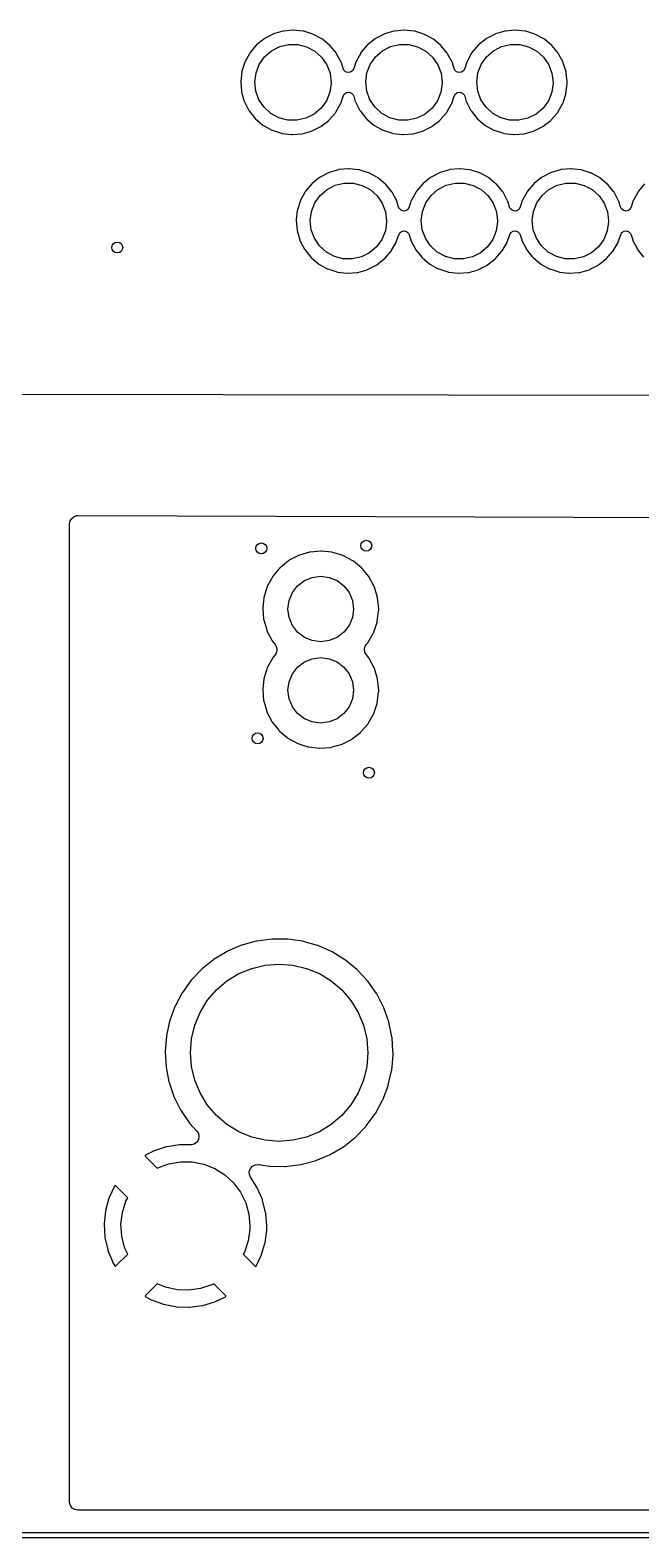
# Model space of a CAD drawing. Extents: x 0 to 4.25, y -4.33 to 0.
# Drawn here: x 1.811 to 2.252, y -4.333 to -3.245 of the extents above; entities that cross this region are included whole.
import ezdxf

# ---------------------------------------------------------------- set-up
doc = ezdxf.new("R2010")
doc.units = 0
doc.header["$MEASUREMENT"] = 0
doc.layers.add('BLACK', color=7, linetype='CONTINUOUS')

msp = doc.modelspace()

# ---------------------------------------------------------------- linework, layer by layer
at = {"layer": 'BLACK', "linetype": 'CONTINUOUS'}
for p, q in [((1.97997, -3.25127), (1.97453, -3.25563)), ((1.98029, -3.25106), (1.97997, -3.25127)), ((1.98646, -3.24783), (1.98029, -3.25106)), ((1.98682, -3.24769), (1.98646, -3.24783)), ((1.9935, -3.24572), (1.98682, -3.24769)), ((1.99388, -3.24565), (1.9935, -3.24572)), ((2.00082, -3.24501), (1.99388, -3.24565)), ((2.0012, -3.24502), (2.00082, -3.24501)), ((2.00813, -3.24575), (2.0012, -3.24502)), ((2.00851, -3.24582), (2.00813, -3.24575)), ((2.01517, -3.24788), (2.00851, -3.24582)), ((2.01552, -3.24803), (2.01517, -3.24788)), ((2.02165, -3.25135), (2.01552, -3.24803)), ((2.02197, -3.25156), (2.02165, -3.25135)), ((2.02734, -3.256), (2.02197, -3.25156)), ((2.05997, -3.25127), (2.05453, -3.25563)), ((2.06029, -3.25106), (2.05997, -3.25127)), ((2.06646, -3.24783), (2.06029, -3.25106)), ((2.06682, -3.24769), (2.06646, -3.24783)), ((2.0735, -3.24572), (2.06682, -3.24769)), ((2.07388, -3.24565), (2.0735, -3.24572)), ((2.08082, -3.24501), (2.07388, -3.24565)), ((2.0812, -3.24502), (2.08082, -3.24501)), ((2.08813, -3.24575), (2.0812, -3.24502)), ((2.08851, -3.24582), (2.08813, -3.24575)), ((2.09517, -3.24788), (2.08851, -3.24582)), ((2.09552, -3.24803), (2.09517, -3.24788)), ((2.10165, -3.25135), (2.09552, -3.24803)), ((2.10197, -3.25156), (2.10165, -3.25135)), ((2.10734, -3.256), (2.10197, -3.25156)), ((2.13997, -3.25127), (2.13453, -3.25563)), ((2.14029, -3.25106), (2.13997, -3.25127)), ((2.14646, -3.24783), (2.14029, -3.25106)), ((2.14682, -3.24769), (2.14646, -3.24783)), ((2.1535, -3.24572), (2.14682, -3.24769)), ((2.15388, -3.24565), (2.1535, -3.24572)), ((2.16082, -3.24501), (2.15388, -3.24565)), ((2.1612, -3.24502), (2.16082, -3.24501)), ((2.16813, -3.24575), (2.1612, -3.24502)), ((2.16851, -3.24582), (2.16813, -3.24575)), ((2.17517, -3.24788), (2.16851, -3.24582)), ((2.17552, -3.24803), (2.17517, -3.24788)), ((2.18165, -3.25135), (2.17552, -3.24803)), ((2.18197, -3.25156), (2.18165, -3.25135)), ((2.18734, -3.256), (2.18197, -3.25156)), ((1.96956, -3.26156), (1.96621, -3.26767)), ((1.96978, -3.26124), (1.96956, -3.26156)), ((1.97426, -3.2559), (1.96978, -3.26124)), ((1.97453, -3.25563), (1.97426, -3.2559)), ((1.9803, -3.26426), (1.98528, -3.25992)), ((1.98528, -3.25992), (1.99116, -3.25688)), ((1.99116, -3.25688), (1.99758, -3.25534)), ((1.99758, -3.25534), (2.0042, -3.25537)), ((2.0042, -3.25537), (2.01061, -3.25699)), ((2.01061, -3.25699), (2.01645, -3.26008)), ((2.01645, -3.26008), (2.02139, -3.26448)), ((2.02761, -3.25627), (2.02734, -3.256)), ((2.03201, -3.26168), (2.02761, -3.25627)), ((2.03222, -3.26199), (2.03201, -3.26168)), ((2.0355, -3.26815), (2.03222, -3.26199)), ((2.04956, -3.26156), (2.04621, -3.26767)), ((2.04978, -3.26124), (2.04956, -3.26156)), ((2.05426, -3.2559), (2.04978, -3.26124)), ((2.05453, -3.25563), (2.05426, -3.2559)), ((2.0603, -3.26426), (2.06528, -3.25992)), ((2.06528, -3.25992), (2.07116, -3.25688)), ((2.07116, -3.25688), (2.07759, -3.25534)), ((2.07759, -3.25534), (2.0842, -3.25537)), ((2.0842, -3.25537), (2.09061, -3.25699)), ((2.09061, -3.25699), (2.09645, -3.26008)), ((2.09645, -3.26008), (2.10139, -3.26448)), ((2.10761, -3.25627), (2.10734, -3.256)), ((2.11201, -3.26168), (2.10761, -3.25627)), ((2.11222, -3.26199), (2.11201, -3.26168)), ((2.1155, -3.26815), (2.11222, -3.26199)), ((2.12956, -3.26156), (2.12621, -3.26767)), ((2.12978, -3.26124), (2.12956, -3.26156)), ((2.13426, -3.2559), (2.12978, -3.26124)), ((2.13453, -3.25563), (2.13426, -3.2559)), ((2.1403, -3.26426), (2.14528, -3.25992)), ((2.14528, -3.25992), (2.15116, -3.25688)), ((2.15116, -3.25688), (2.15759, -3.25534)), ((2.15759, -3.25534), (2.1642, -3.25537)), ((2.1642, -3.25537), (2.17061, -3.25699)), ((2.17061, -3.25699), (2.17645, -3.26008)), ((2.17645, -3.26008), (2.18139, -3.26448)), ((2.18761, -3.25627), (2.18734, -3.256)), ((2.19201, -3.26168), (2.18761, -3.25627)), ((2.19222, -3.26199), (2.19201, -3.26168)), ((2.1955, -3.26815), (2.19222, -3.26199)), ((1.96606, -3.26802), (1.96395, -3.27466)), ((1.96621, -3.26767), (1.96606, -3.26802)), ((1.97409, -3.27583), (1.97649, -3.26967)), ((1.97649, -3.26967), (1.9803, -3.26426)), ((2.02139, -3.26448), (2.02514, -3.26993)), ((2.02514, -3.26993), (2.02747, -3.27611)), ((2.03564, -3.2685), (2.0355, -3.26815)), ((2.03691, -3.2727), (2.03564, -3.2685)), ((2.03742, -3.27377), (2.03691, -3.2727)), ((2.03871, -3.27499), (2.03742, -3.27377)), ((2.04455, -3.27276), (2.04365, -3.27429)), ((2.04606, -3.26802), (2.04455, -3.27276)), ((2.04621, -3.26767), (2.04606, -3.26802)), ((2.05409, -3.27583), (2.05649, -3.26967)), ((2.05649, -3.26967), (2.0603, -3.26426)), ((2.10139, -3.26448), (2.10514, -3.26993)), ((2.10514, -3.26993), (2.10747, -3.27611)), ((2.11564, -3.2685), (2.1155, -3.26815)), ((2.11691, -3.2727), (2.11564, -3.2685)), ((2.11742, -3.27377), (2.11691, -3.2727)), ((2.11871, -3.27499), (2.11742, -3.27377)), ((2.12455, -3.27276), (2.12365, -3.27429)), ((2.12606, -3.26802), (2.12455, -3.27276)), ((2.12621, -3.26767), (2.12606, -3.26802)), ((2.13409, -3.27583), (2.13649, -3.26967)), ((2.13649, -3.26967), (2.1403, -3.26426)), ((2.18139, -3.26448), (2.18514, -3.26993)), ((2.18514, -3.26993), (2.18747, -3.27611)), ((2.19564, -3.2685), (2.1955, -3.26815)), ((2.19766, -3.27517), (2.19564, -3.2685)), ((1.96387, -3.27503), (1.96309, -3.28196)), ((1.96309, -3.28196), (1.96309, -3.28234)), ((1.96309, -3.28234), (1.96367, -3.28929)), ((1.96395, -3.27466), (1.96387, -3.27503)), ((1.97323, -3.28239), (1.97409, -3.27583)), ((1.97396, -3.28896), (1.97323, -3.28239)), ((2.02826, -3.28325), (2.02733, -3.2898)), ((2.02747, -3.27611), (2.02827, -3.28268)), ((2.02827, -3.28268), (2.02826, -3.28325)), ((2.04041, -3.27553), (2.03871, -3.27499)), ((2.04217, -3.27528), (2.04041, -3.27553)), ((2.04365, -3.27429), (2.04217, -3.27528)), ((2.05323, -3.28239), (2.05409, -3.27583)), ((2.05396, -3.28896), (2.05323, -3.28239)), ((2.10826, -3.28325), (2.10733, -3.2898)), ((2.10747, -3.27611), (2.10827, -3.28268)), ((2.10827, -3.28268), (2.10826, -3.28325)), ((2.12041, -3.27553), (2.11871, -3.27499)), ((2.12217, -3.27528), (2.12041, -3.27553)), ((2.12365, -3.27429), (2.12217, -3.27528)), ((2.13323, -3.28239), (2.13409, -3.27583)), ((2.13396, -3.28896), (2.13323, -3.28239)), ((2.18826, -3.28325), (2.18733, -3.2898)), ((2.18747, -3.27611), (2.18827, -3.28268)), ((2.18827, -3.28268), (2.18826, -3.28325)), ((2.19752, -3.29084), (2.1984, -3.28384)), ((2.19773, -3.27555), (2.19766, -3.27517)), ((2.1984, -3.28234), (2.19773, -3.27555)), ((2.19842, -3.28257), (2.1984, -3.28234)), ((2.1984, -3.28384), (2.19842, -3.28362)), ((2.19842, -3.28265), (2.19842, -3.28257)), ((2.19843, -3.28279), (2.19842, -3.28265)), ((2.19842, -3.28265), (2.19842, -3.28265)), ((2.19842, -3.28362), (2.19843, -3.28279)), ((1.96367, -3.28929), (1.96374, -3.28966)), ((1.96374, -3.28966), (1.96566, -3.29636)), ((1.97623, -3.29517), (1.97396, -3.28896)), ((1.97992, -3.30066), (1.97623, -3.29517)), ((2.02733, -3.2898), (2.02486, -3.29593)), ((2.03523, -3.29782), (2.03698, -3.29257)), ((2.03698, -3.29257), (2.0379, -3.29105)), ((2.0379, -3.29105), (2.03939, -3.29008)), ((2.03939, -3.29008), (2.04116, -3.28985)), ((2.04116, -3.28985), (2.04285, -3.29042)), ((2.04285, -3.29042), (2.04413, -3.29166)), ((2.04413, -3.29166), (2.04462, -3.29273)), ((2.04462, -3.29273), (2.04566, -3.29636)), ((2.05623, -3.29517), (2.05396, -3.28896)), ((2.05992, -3.30066), (2.05623, -3.29517)), ((2.10733, -3.2898), (2.10486, -3.29593)), ((2.11523, -3.29782), (2.11698, -3.29257)), ((2.11698, -3.29257), (2.1179, -3.29105)), ((2.1179, -3.29105), (2.11939, -3.29008)), ((2.11939, -3.29008), (2.12116, -3.28985)), ((2.12116, -3.28985), (2.12285, -3.29042)), ((2.12285, -3.29042), (2.12413, -3.29166)), ((2.12413, -3.29166), (2.12462, -3.29273)), ((2.12462, -3.29273), (2.12566, -3.29636)), ((2.13623, -3.29517), (2.13396, -3.28896)), ((2.13992, -3.30066), (2.13623, -3.29517)), ((2.18733, -3.2898), (2.18486, -3.29593)), ((2.19523, -3.29782), (2.19743, -3.29121)), ((2.19743, -3.29121), (2.19752, -3.29084)), ((1.96566, -3.29636), (1.9658, -3.29672)), ((1.9658, -3.29672), (1.96899, -3.30292)), ((1.96899, -3.30292), (1.96919, -3.30324)), ((1.96919, -3.30324), (1.97352, -3.3087)), ((1.98481, -3.30511), (1.97992, -3.30066)), ((1.99062, -3.30826), (1.98481, -3.30511)), ((2.01598, -3.3056), (2.01007, -3.30857)), ((2.02101, -3.3013), (2.01598, -3.3056)), ((2.02486, -3.29593), (2.02101, -3.3013)), ((2.02686, -3.30982), (2.03141, -3.30454)), ((2.03141, -3.30454), (2.03163, -3.30423)), ((2.03163, -3.30423), (2.03508, -3.29817)), ((2.03508, -3.29817), (2.03523, -3.29782)), ((2.04566, -3.29636), (2.0458, -3.29672)), ((2.0458, -3.29672), (2.04899, -3.30292)), ((2.04899, -3.30292), (2.04919, -3.30324)), ((2.04919, -3.30324), (2.05352, -3.3087)), ((2.06481, -3.30511), (2.05992, -3.30066)), ((2.07062, -3.30826), (2.06481, -3.30511)), ((2.09598, -3.3056), (2.09007, -3.30857)), ((2.10101, -3.3013), (2.09598, -3.3056)), ((2.10486, -3.29593), (2.10101, -3.3013)), ((2.10686, -3.30982), (2.11141, -3.30454)), ((2.11141, -3.30454), (2.11163, -3.30423)), ((2.11163, -3.30423), (2.11508, -3.29817)), ((2.11508, -3.29817), (2.11523, -3.29782)), ((2.12566, -3.29636), (2.1258, -3.29672)), ((2.1258, -3.29672), (2.12899, -3.30292)), ((2.12899, -3.30292), (2.12919, -3.30324)), ((2.12919, -3.30324), (2.13352, -3.3087)), ((2.14481, -3.30511), (2.13992, -3.30066)), ((2.15062, -3.30826), (2.14481, -3.30511)), ((2.17598, -3.3056), (2.17007, -3.30857)), ((2.18101, -3.3013), (2.17598, -3.3056)), ((2.18486, -3.29593), (2.18101, -3.3013)), ((2.18686, -3.30982), (2.19141, -3.30454)), ((2.19141, -3.30454), (2.19163, -3.30423)), ((2.19163, -3.30423), (2.19508, -3.29817)), ((2.19508, -3.29817), (2.19523, -3.29782)), ((1.97352, -3.3087), (1.97379, -3.30898)), ((1.97379, -3.30898), (1.9791, -3.31349)), ((1.9791, -3.31349), (1.97941, -3.31371)), ((1.97941, -3.31371), (1.98549, -3.31711)), ((1.98549, -3.31711), (1.98584, -3.31727)), ((1.98584, -3.31727), (1.99247, -3.31942)), ((1.99701, -3.30994), (1.99062, -3.30826)), ((2.00362, -3.31005), (1.99701, -3.30994)), ((2.01007, -3.30857), (2.00362, -3.31005)), ((2.01455, -3.31772), (2.02077, -3.31458)), ((2.02077, -3.31458), (2.02109, -3.31437)), ((2.02109, -3.31437), (2.02658, -3.31008)), ((2.02658, -3.31008), (2.02686, -3.30982)), ((2.05352, -3.3087), (2.05379, -3.30898)), ((2.05379, -3.30898), (2.0591, -3.31349)), ((2.0591, -3.31349), (2.05941, -3.31371)), ((2.05941, -3.31371), (2.06549, -3.31711)), ((2.06549, -3.31711), (2.06584, -3.31727)), ((2.06584, -3.31727), (2.07247, -3.31942)), ((2.07701, -3.30994), (2.07062, -3.30826)), ((2.08362, -3.31005), (2.07701, -3.30994)), ((2.09007, -3.30857), (2.08362, -3.31005)), ((2.09455, -3.31772), (2.10077, -3.31458)), ((2.10077, -3.31458), (2.10109, -3.31437)), ((2.10109, -3.31437), (2.10658, -3.31008)), ((2.10658, -3.31008), (2.10686, -3.30982)), ((2.13352, -3.3087), (2.13379, -3.30898)), ((2.13379, -3.30898), (2.1391, -3.31349)), ((2.1391, -3.31349), (2.13941, -3.31371)), ((2.13941, -3.31371), (2.14549, -3.31711)), ((2.14549, -3.31711), (2.14584, -3.31727)), ((2.14584, -3.31727), (2.15247, -3.31942)), ((2.15701, -3.30994), (2.15062, -3.30826)), ((2.16362, -3.31005), (2.15701, -3.30994)), ((2.17007, -3.30857), (2.16362, -3.31005)), ((2.17455, -3.31772), (2.18077, -3.31458)), ((2.18077, -3.31458), (2.18109, -3.31437)), ((2.18109, -3.31437), (2.18658, -3.31008)), ((2.18658, -3.31008), (2.18686, -3.30982)), ((1.99247, -3.31942), (1.99285, -3.3195)), ((1.99285, -3.3195), (1.99977, -3.32033)), ((1.99977, -3.32033), (2.00015, -3.32034)), ((2.00015, -3.32034), (2.0071, -3.3198)), ((2.0071, -3.3198), (2.00748, -3.31973)), ((2.00748, -3.31973), (2.01419, -3.31786)), ((2.01419, -3.31786), (2.01455, -3.31772)), ((2.07247, -3.31942), (2.07285, -3.3195)), ((2.07285, -3.3195), (2.07977, -3.32033)), ((2.07977, -3.32033), (2.08015, -3.32034)), ((2.08015, -3.32034), (2.0871, -3.3198)), ((2.0871, -3.3198), (2.08748, -3.31973)), ((2.08748, -3.31973), (2.09419, -3.31786)), ((2.09419, -3.31786), (2.09455, -3.31772)), ((2.15247, -3.31942), (2.15285, -3.3195)), ((2.15285, -3.3195), (2.15977, -3.32033)), ((2.15977, -3.32033), (2.16015, -3.32034)), ((2.16015, -3.32034), (2.1671, -3.3198)), ((2.1671, -3.3198), (2.16748, -3.31973)), ((2.16748, -3.31973), (2.17419, -3.31786)), ((2.17419, -3.31786), (2.17455, -3.31772)), ((2.02646, -3.34783), (2.02029, -3.35106)), ((2.02682, -3.34769), (2.02646, -3.34783)), ((2.0335, -3.34572), (2.02682, -3.34769)), ((2.03388, -3.34565), (2.0335, -3.34572)), ((2.04082, -3.34501), (2.03388, -3.34565)), ((2.0412, -3.34502), (2.04082, -3.34501)), ((2.04813, -3.34575), (2.0412, -3.34502)), ((2.04851, -3.34582), (2.04813, -3.34575)), ((2.05517, -3.34788), (2.04851, -3.34582)), ((2.05552, -3.34803), (2.05517, -3.34788)), ((2.06165, -3.35135), (2.05552, -3.34803)), ((2.10646, -3.34783), (2.10029, -3.35106)), ((2.10682, -3.34769), (2.10646, -3.34783)), ((2.1135, -3.34572), (2.10682, -3.34769)), ((2.11388, -3.34565), (2.1135, -3.34572)), ((2.12082, -3.34501), (2.11388, -3.34565)), ((2.1212, -3.34502), (2.12082, -3.34501)), ((2.12813, -3.34575), (2.1212, -3.34502)), ((2.12851, -3.34582), (2.12813, -3.34575)), ((2.13517, -3.34788), (2.12851, -3.34582)), ((2.13552, -3.34803), (2.13517, -3.34788)), ((2.14165, -3.35135), (2.13552, -3.34803)), ((2.18646, -3.34783), (2.18029, -3.35106)), ((2.18682, -3.34769), (2.18646, -3.34783)), ((2.1935, -3.34572), (2.18682, -3.34769)), ((2.19388, -3.34565), (2.1935, -3.34572)), ((2.20082, -3.34501), (2.19388, -3.34565)), ((2.2012, -3.34502), (2.20082, -3.34501)), ((2.20813, -3.34575), (2.2012, -3.34502)), ((2.20851, -3.34582), (2.20813, -3.34575)), ((2.21517, -3.34788), (2.20851, -3.34582)), ((2.21552, -3.34803), (2.21517, -3.34788)), ((2.22165, -3.35135), (2.21552, -3.34803)), ((2.01426, -3.3559), (2.00978, -3.36124)), ((2.01453, -3.35563), (2.01426, -3.3559)), ((2.01997, -3.35127), (2.01453, -3.35563)), ((2.02029, -3.35106), (2.01997, -3.35127)), ((2.0203, -3.36426), (2.02528, -3.35992)), ((2.02528, -3.35992), (2.03116, -3.35688)), ((2.03116, -3.35688), (2.03758, -3.35534)), ((2.03758, -3.35534), (2.0442, -3.35537)), ((2.0442, -3.35537), (2.05061, -3.35699)), ((2.05061, -3.35699), (2.05645, -3.36008)), ((2.05645, -3.36008), (2.06139, -3.36448)), ((2.06197, -3.35156), (2.06165, -3.35135)), ((2.06734, -3.356), (2.06197, -3.35156)), ((2.06761, -3.35627), (2.06734, -3.356)), ((2.07201, -3.36168), (2.06761, -3.35627)), ((2.09426, -3.3559), (2.08978, -3.36124)), ((2.09453, -3.35563), (2.09426, -3.3559)), ((2.09997, -3.35127), (2.09453, -3.35563)), ((2.10029, -3.35106), (2.09997, -3.35127)), ((2.1003, -3.36426), (2.10528, -3.35992)), ((2.10528, -3.35992), (2.11116, -3.35688)), ((2.11116, -3.35688), (2.11759, -3.35534)), ((2.11759, -3.35534), (2.1242, -3.35537)), ((2.1242, -3.35537), (2.13061, -3.35699)), ((2.13061, -3.35699), (2.13645, -3.36008)), ((2.13645, -3.36008), (2.14139, -3.36448)), ((2.14197, -3.35156), (2.14165, -3.35135)), ((2.14734, -3.356), (2.14197, -3.35156)), ((2.14761, -3.35627), (2.14734, -3.356)), ((2.15201, -3.36168), (2.14761, -3.35627)), ((2.17426, -3.3559), (2.16978, -3.36124)), ((2.17453, -3.35563), (2.17426, -3.3559)), ((2.17997, -3.35127), (2.17453, -3.35563)), ((2.18029, -3.35106), (2.17997, -3.35127)), ((2.1803, -3.36426), (2.18528, -3.35992)), ((2.18528, -3.35992), (2.19116, -3.35688)), ((2.19116, -3.35688), (2.19759, -3.35534)), ((2.19759, -3.35534), (2.2042, -3.35537)), ((2.2042, -3.35537), (2.21061, -3.35699)), ((2.21061, -3.35699), (2.21645, -3.36008)), ((2.21645, -3.36008), (2.22139, -3.36448)), ((2.22197, -3.35156), (2.22165, -3.35135)), ((2.22734, -3.356), (2.22197, -3.35156)), ((2.22761, -3.35627), (2.22734, -3.356)), ((2.23201, -3.36168), (2.22761, -3.35627)), ((2.25426, -3.3559), (2.24978, -3.36124)), ((2.00606, -3.36802), (2.00395, -3.37466)), ((2.00621, -3.36767), (2.00606, -3.36802)), ((2.00956, -3.36156), (2.00621, -3.36767)), ((2.00978, -3.36124), (2.00956, -3.36156)), ((2.01409, -3.37583), (2.01649, -3.36967)), ((2.01649, -3.36967), (2.0203, -3.36426)), ((2.06139, -3.36448), (2.06514, -3.36993)), ((2.06514, -3.36993), (2.06747, -3.37611)), ((2.07222, -3.36199), (2.07201, -3.36168)), ((2.0755, -3.36815), (2.07222, -3.36199)), ((2.07564, -3.3685), (2.0755, -3.36815)), ((2.07691, -3.3727), (2.07564, -3.3685)), ((2.08606, -3.36802), (2.08455, -3.37276)), ((2.08621, -3.36767), (2.08606, -3.36802)), ((2.08956, -3.36156), (2.08621, -3.36767)), ((2.08978, -3.36124), (2.08956, -3.36156)), ((2.09409, -3.37583), (2.09649, -3.36967)), ((2.09649, -3.36967), (2.1003, -3.36426)), ((2.14139, -3.36448), (2.14514, -3.36993)), ((2.14514, -3.36993), (2.14747, -3.37611)), ((2.15222, -3.36199), (2.15201, -3.36168)), ((2.1555, -3.36815), (2.15222, -3.36199)), ((2.15564, -3.3685), (2.1555, -3.36815)), ((2.15691, -3.3727), (2.15564, -3.3685)), ((2.16606, -3.36802), (2.16455, -3.37276)), ((2.16621, -3.36767), (2.16606, -3.36802)), ((2.16956, -3.36156), (2.16621, -3.36767)), ((2.16978, -3.36124), (2.16956, -3.36156)), ((2.17409, -3.37583), (2.17649, -3.36967)), ((2.17649, -3.36967), (2.1803, -3.36426)), ((2.22139, -3.36448), (2.22514, -3.36993)), ((2.22514, -3.36993), (2.22747, -3.37611)), ((2.23222, -3.36199), (2.23201, -3.36168)), ((2.2355, -3.36815), (2.23222, -3.36199)), ((2.23564, -3.3685), (2.2355, -3.36815)), ((2.23691, -3.3727), (2.23564, -3.3685)), ((2.24606, -3.36802), (2.24455, -3.37276)), ((2.24621, -3.36767), (2.24606, -3.36802)), ((2.24956, -3.36156), (2.24621, -3.36767)), ((2.24978, -3.36124), (2.24956, -3.36156)), ((2.00387, -3.37503), (2.00309, -3.38196)), ((2.00309, -3.38196), (2.00309, -3.38234)), ((2.00309, -3.38234), (2.00367, -3.38929)), ((2.00395, -3.37466), (2.00387, -3.37503)), ((2.01323, -3.38239), (2.01409, -3.37583)), ((2.01396, -3.38896), (2.01323, -3.38239)), ((2.06747, -3.37611), (2.06827, -3.38268)), ((2.07742, -3.37377), (2.07691, -3.3727)), ((2.07871, -3.37499), (2.07742, -3.37377)), ((2.08041, -3.37553), (2.07871, -3.37499)), ((2.08217, -3.37528), (2.08041, -3.37553)), ((2.08365, -3.37429), (2.08217, -3.37528)), ((2.08455, -3.37276), (2.08365, -3.37429)), ((2.09323, -3.38239), (2.09409, -3.37583)), ((2.09396, -3.38896), (2.09323, -3.38239)), ((2.14747, -3.37611), (2.14827, -3.38268)), ((2.15742, -3.37377), (2.15691, -3.3727)), ((2.15871, -3.37499), (2.15742, -3.37377)), ((2.16041, -3.37553), (2.15871, -3.37499)), ((2.16217, -3.37528), (2.16041, -3.37553)), ((2.16365, -3.37429), (2.16217, -3.37528)), ((2.16455, -3.37276), (2.16365, -3.37429)), ((2.17323, -3.38239), (2.17409, -3.37583)), ((2.17396, -3.38896), (2.17323, -3.38239)), ((2.22747, -3.37611), (2.22827, -3.38268)), ((2.23742, -3.37377), (2.23691, -3.3727)), ((2.23871, -3.37499), (2.23742, -3.37377)), ((2.24041, -3.37553), (2.23871, -3.37499)), ((2.24217, -3.37528), (2.24041, -3.37553)), ((2.24365, -3.37429), (2.24217, -3.37528)), ((2.24455, -3.37276), (2.24365, -3.37429)), ((2.00367, -3.38929), (2.00374, -3.38966)), ((2.00374, -3.38966), (2.00566, -3.39636)), ((2.01623, -3.39517), (2.01396, -3.38896)), ((2.06733, -3.3898), (2.06486, -3.39593)), ((2.06826, -3.38325), (2.06733, -3.3898)), ((2.06827, -3.38268), (2.06826, -3.38325)), ((2.07523, -3.39782), (2.07698, -3.39257)), ((2.07698, -3.39257), (2.0779, -3.39105)), ((2.0779, -3.39105), (2.07939, -3.39008)), ((2.07939, -3.39008), (2.08116, -3.38985)), ((2.08116, -3.38985), (2.08285, -3.39042)), ((2.08285, -3.39042), (2.08413, -3.39166)), ((2.08413, -3.39166), (2.08462, -3.39273)), ((2.08462, -3.39273), (2.08566, -3.39636)), ((2.09623, -3.39517), (2.09396, -3.38896)), ((2.14733, -3.3898), (2.14486, -3.39593)), ((2.14826, -3.38325), (2.14733, -3.3898)), ((2.14827, -3.38268), (2.14826, -3.38325)), ((2.15523, -3.39782), (2.15698, -3.39257)), ((2.15698, -3.39257), (2.1579, -3.39105)), ((2.1579, -3.39105), (2.15939, -3.39008)), ((2.15939, -3.39008), (2.16116, -3.38985)), ((2.16116, -3.38985), (2.16285, -3.39042)), ((2.16285, -3.39042), (2.16413, -3.39166)), ((2.16413, -3.39166), (2.16462, -3.39273)), ((2.16462, -3.39273), (2.16566, -3.39636)), ((2.17623, -3.39517), (2.17396, -3.38896)), ((2.22733, -3.3898), (2.22486, -3.39593)), ((2.22826, -3.38325), (2.22733, -3.3898)), ((2.22827, -3.38268), (2.22826, -3.38325)), ((2.23523, -3.39782), (2.23698, -3.39257)), ((2.23698, -3.39257), (2.2379, -3.39105)), ((2.2379, -3.39105), (2.23939, -3.39008)), ((2.23939, -3.39008), (2.24116, -3.38985)), ((2.24116, -3.38985), (2.24285, -3.39042)), ((2.24285, -3.39042), (2.24413, -3.39166)), ((2.24413, -3.39166), (2.24462, -3.39273)), ((2.24462, -3.39273), (2.24566, -3.39636)), ((2.00566, -3.39636), (2.0058, -3.39672)), ((2.0058, -3.39672), (2.00899, -3.40292)), ((2.00899, -3.40292), (2.00919, -3.40324)), ((2.00919, -3.40324), (2.01352, -3.4087)), ((2.01992, -3.40066), (2.01623, -3.39517)), ((2.02481, -3.40511), (2.01992, -3.40066)), ((2.06101, -3.4013), (2.05598, -3.4056)), ((2.06486, -3.39593), (2.06101, -3.4013)), ((2.07141, -3.40454), (2.07163, -3.40423)), ((2.07163, -3.40423), (2.07508, -3.39817)), ((2.07508, -3.39817), (2.07523, -3.39782)), ((2.08566, -3.39636), (2.0858, -3.39672)), ((2.0858, -3.39672), (2.08899, -3.40292)), ((2.08899, -3.40292), (2.08919, -3.40324)), ((2.08919, -3.40324), (2.09352, -3.4087)), ((2.09992, -3.40066), (2.09623, -3.39517)), ((2.10481, -3.40511), (2.09992, -3.40066)), ((2.14101, -3.4013), (2.13598, -3.4056)), ((2.14486, -3.39593), (2.14101, -3.4013)), ((2.15141, -3.40454), (2.15163, -3.40423)), ((2.15163, -3.40423), (2.15508, -3.39817)), ((2.15508, -3.39817), (2.15523, -3.39782)), ((2.16566, -3.39636), (2.1658, -3.39672)), ((2.1658, -3.39672), (2.16899, -3.40292)), ((2.16899, -3.40292), (2.16919, -3.40324)), ((2.16919, -3.40324), (2.17352, -3.4087)), ((2.17992, -3.40066), (2.17623, -3.39517)), ((2.18481, -3.40511), (2.17992, -3.40066)), ((2.22101, -3.4013), (2.21598, -3.4056)), ((2.22486, -3.39593), (2.22101, -3.4013)), ((2.23141, -3.40454), (2.23163, -3.40423)), ((2.23163, -3.40423), (2.23508, -3.39817)), ((2.23508, -3.39817), (2.23523, -3.39782)), ((2.24566, -3.39636), (2.2458, -3.39672)), ((2.2458, -3.39672), (2.24899, -3.40292)), ((2.24899, -3.40292), (2.24919, -3.40324)), ((2.24919, -3.40324), (2.25352, -3.4087)), ((2.01352, -3.4087), (2.01379, -3.40898)), ((2.01379, -3.40898), (2.0191, -3.41349)), ((2.0191, -3.41349), (2.01941, -3.41371)), ((2.01941, -3.41371), (2.02549, -3.41711)), ((2.03062, -3.40826), (2.02481, -3.40511)), ((2.03701, -3.40994), (2.03062, -3.40826)), ((2.04362, -3.41005), (2.03701, -3.40994)), ((2.05007, -3.40857), (2.04362, -3.41005)), ((2.05598, -3.4056), (2.05007, -3.40857)), ((2.05455, -3.41772), (2.06077, -3.41458)), ((2.06077, -3.41458), (2.06109, -3.41437)), ((2.06109, -3.41437), (2.06658, -3.41008)), ((2.06658, -3.41008), (2.06686, -3.40982)), ((2.06686, -3.40982), (2.07141, -3.40454)), ((2.09352, -3.4087), (2.09379, -3.40898)), ((2.09379, -3.40898), (2.0991, -3.41349)), ((2.0991, -3.41349), (2.09941, -3.41371)), ((2.09941, -3.41371), (2.10549, -3.41711)), ((2.11062, -3.40826), (2.10481, -3.40511)), ((2.11701, -3.40994), (2.11062, -3.40826)), ((2.12362, -3.41005), (2.11701, -3.40994)), ((2.13007, -3.40857), (2.12362, -3.41005)), ((2.13598, -3.4056), (2.13007, -3.40857)), ((2.13455, -3.41772), (2.14077, -3.41458)), ((2.14077, -3.41458), (2.14109, -3.41437)), ((2.14109, -3.41437), (2.14658, -3.41008)), ((2.14658, -3.41008), (2.14686, -3.40982)), ((2.14686, -3.40982), (2.15141, -3.40454)), ((2.17352, -3.4087), (2.17379, -3.40898)), ((2.17379, -3.40898), (2.1791, -3.41349)), ((2.1791, -3.41349), (2.17941, -3.41371)), ((2.17941, -3.41371), (2.18549, -3.41711)), ((2.19062, -3.40826), (2.18481, -3.40511)), ((2.19701, -3.40994), (2.19062, -3.40826)), ((2.20362, -3.41005), (2.19701, -3.40994)), ((2.21007, -3.40857), (2.20362, -3.41005)), ((2.21598, -3.4056), (2.21007, -3.40857)), ((2.21455, -3.41772), (2.22077, -3.41458)), ((2.22077, -3.41458), (2.22109, -3.41437)), ((2.22109, -3.41437), (2.22658, -3.41008)), ((2.22658, -3.41008), (2.22686, -3.40982)), ((2.22686, -3.40982), (2.23141, -3.40454)), ((2.02549, -3.41711), (2.02584, -3.41727)), ((2.02584, -3.41727), (2.03247, -3.41942)), ((2.03247, -3.41942), (2.03285, -3.4195)), ((2.03285, -3.4195), (2.03977, -3.42033)), ((2.03977, -3.42033), (2.04015, -3.42034)), ((2.04015, -3.42034), (2.0471, -3.4198)), ((2.0471, -3.4198), (2.04748, -3.41973)), ((2.04748, -3.41973), (2.05419, -3.41786)), ((2.05419, -3.41786), (2.05455, -3.41772)), ((2.10549, -3.41711), (2.10584, -3.41727)), ((2.10584, -3.41727), (2.11247, -3.41942)), ((2.11247, -3.41942), (2.11285, -3.4195)), ((2.11285, -3.4195), (2.11977, -3.42033)), ((2.11977, -3.42033), (2.12015, -3.42034)), ((2.12015, -3.42034), (2.1271, -3.4198)), ((2.1271, -3.4198), (2.12748, -3.41973)), ((2.12748, -3.41973), (2.13419, -3.41786)), ((2.13419, -3.41786), (2.13455, -3.41772)), ((2.18549, -3.41711), (2.18584, -3.41727)), ((2.18584, -3.41727), (2.19247, -3.41942)), ((2.19247, -3.41942), (2.19285, -3.4195)), ((2.19285, -3.4195), (2.19977, -3.42033)), ((2.19977, -3.42033), (2.20015, -3.42034)), ((2.20015, -3.42034), (2.2071, -3.4198)), ((2.2071, -3.4198), (2.20748, -3.41973)), ((2.20748, -3.41973), (2.21419, -3.41786)), ((2.21419, -3.41786), (2.21455, -3.41772)), ((2.68833, -3.50928), (1.78021, -3.50792)), ((1.8397, -3.60123), (1.84011, -3.59906)), ((1.84011, -3.59906), (1.84127, -3.59719)), ((1.84127, -3.59719), (1.84303, -3.59586)), ((1.84303, -3.59586), (1.84515, -3.59526)), ((1.84515, -3.59526), (1.84572, -3.59523)), ((1.84572, -3.59523), (2.62471, -3.59761)), ((1.8397, -3.6623), (1.8397, -3.60123)), ((2.01264, -3.62162), (2.00537, -3.62376)), ((2.0132, -3.62151), (2.01264, -3.62162)), ((2.02075, -3.62082), (2.0132, -3.62151)), ((2.02133, -3.62083), (2.02075, -3.62082)), ((2.02887, -3.62162), (2.02133, -3.62083)), ((2.02943, -3.62173), (2.02887, -3.62162)), ((2.03667, -3.62398), (2.02943, -3.62173)), ((1.99173, -3.63255), (1.99131, -3.63295)), ((1.99763, -3.6278), (1.99173, -3.63255)), ((1.99811, -3.62748), (1.99763, -3.6278)), ((2.00483, -3.62397), (1.99811, -3.62748)), ((2.00537, -3.62376), (2.00483, -3.62397)), ((2.0372, -3.6242), (2.03667, -3.62398)), ((2.04387, -3.6278), (2.0372, -3.6242)), ((2.04435, -3.62813), (2.04387, -3.6278)), ((2.05019, -3.63296), (2.04435, -3.62813)), ((1.98612, -3.63923), (1.98246, -3.64588)), ((1.98644, -3.63876), (1.98612, -3.63923)), ((1.99131, -3.63295), (1.98644, -3.63876)), ((2.00404, -3.6459), (2.00894, -3.64214)), ((2.00894, -3.64214), (2.01463, -3.63978)), ((2.01463, -3.63978), (2.02075, -3.63898)), ((2.02075, -3.63898), (2.02686, -3.63978)), ((2.02686, -3.63978), (2.03256, -3.64214)), ((2.03256, -3.64214), (2.03745, -3.6459)), ((2.05059, -3.63337), (2.05019, -3.63296)), ((2.05538, -3.63924), (2.05059, -3.63337)), ((2.0557, -3.63972), (2.05538, -3.63924)), ((2.05926, -3.64641), (2.0557, -3.63972)), ((1.97983, -3.65419), (1.97898, -3.66173)), ((1.97995, -3.65363), (1.97983, -3.65419)), ((1.98224, -3.64641), (1.97995, -3.65363)), ((1.98246, -3.64588), (1.98224, -3.64641)), ((1.99793, -3.65648), (2.00029, -3.65079)), ((2.00029, -3.65079), (2.00404, -3.6459)), ((2.03745, -3.6459), (2.04121, -3.65079)), ((2.04121, -3.65079), (2.04357, -3.65648)), ((2.05948, -3.64695), (2.05926, -3.64641)), ((2.06167, -3.6542), (2.05948, -3.64695)), ((2.06178, -3.65477), (2.06167, -3.6542)), ((1.83968, -4.05677), (1.8397, -3.66251)), ((1.8397, -3.66251), (1.8397, -3.6623)), ((1.97898, -3.66173), (1.97897, -3.6623)), ((1.97897, -3.6623), (1.97961, -3.66986)), ((1.99713, -3.6626), (1.99793, -3.65648)), ((1.99793, -3.66871), (1.99713, -3.6626)), ((2.04357, -3.65648), (2.04437, -3.6626)), ((2.04437, -3.6626), (2.04357, -3.66871)), ((2.06155, -3.67157), (2.06251, -3.66393)), ((2.06252, -3.6623), (2.06178, -3.65477)), ((2.06251, -3.66393), (2.06254, -3.6636)), ((2.06254, -3.66244), (2.06252, -3.6623)), ((2.06255, -3.66276), (2.06254, -3.66244)), ((2.06254, -3.6636), (2.06255, -3.66277)), ((2.06255, -3.66277), (2.06255, -3.66276)), ((2.06255, -3.66276), (2.06255, -3.66276)), ((1.97961, -3.66986), (1.97971, -3.67042)), ((1.97971, -3.67042), (1.9818, -3.67771)), ((2.00029, -3.67441), (1.99793, -3.66871)), ((2.00404, -3.6793), (2.00029, -3.67441)), ((2.04121, -3.67441), (2.03745, -3.6793)), ((2.04357, -3.66871), (2.04121, -3.67441)), ((2.05903, -3.67933), (2.06142, -3.67213)), ((2.06142, -3.67213), (2.06155, -3.67157)), ((1.9818, -3.67771), (1.98201, -3.67824)), ((1.98201, -3.67824), (1.98548, -3.68499)), ((1.98548, -3.68499), (1.98579, -3.68547)), ((1.98579, -3.68547), (1.98794, -3.68818)), ((2.00894, -3.68306), (2.00404, -3.6793)), ((2.01463, -3.68542), (2.00894, -3.68306)), ((2.02075, -3.68622), (2.01463, -3.68542)), ((2.02686, -3.68542), (2.02075, -3.68622)), ((2.03256, -3.68306), (2.02686, -3.68542)), ((2.03745, -3.6793), (2.03256, -3.68306)), ((2.05374, -3.68804), (2.05472, -3.68691)), ((2.05472, -3.68691), (2.05505, -3.68644)), ((2.05505, -3.68644), (2.05879, -3.67985)), ((2.05879, -3.67985), (2.05903, -3.67933)), ((1.98612, -3.6979), (1.98246, -3.70454)), ((1.98644, -3.69742), (1.98612, -3.6979)), ((1.98783, -3.69576), (1.98644, -3.69742)), ((1.98867, -3.69446), (1.98783, -3.69576)), ((1.98794, -3.68818), (1.98897, -3.69013)), ((1.98922, -3.69232), (1.98867, -3.69446)), ((1.98897, -3.69013), (1.98922, -3.69232)), ((2.01463, -3.69844), (2.02075, -3.69764)), ((2.02075, -3.69764), (2.02686, -3.69844)), ((2.05229, -3.69164), (2.05282, -3.68949)), ((2.05258, -3.69382), (2.05229, -3.69164)), ((2.05364, -3.69576), (2.05258, -3.69382)), ((2.05282, -3.68949), (2.05374, -3.68804)), ((2.05538, -3.6979), (2.05364, -3.69576)), ((2.0557, -3.69838), (2.05538, -3.6979)), ((1.98224, -3.70507), (1.97995, -3.71229)), ((1.98246, -3.70454), (1.98224, -3.70507)), ((2.00029, -3.70945), (2.00404, -3.70456)), ((2.00404, -3.70456), (2.00894, -3.7008)), ((2.00894, -3.7008), (2.01463, -3.69844)), ((2.02686, -3.69844), (2.03256, -3.7008)), ((2.03256, -3.7008), (2.03745, -3.70456)), ((2.03745, -3.70456), (2.04121, -3.70945)), ((2.05926, -3.70507), (2.0557, -3.69838)), ((2.05948, -3.70561), (2.05926, -3.70507)), ((2.06167, -3.71286), (2.05948, -3.70561)), ((1.97983, -3.71286), (1.97898, -3.72039)), ((1.97995, -3.71229), (1.97983, -3.71286)), ((1.99713, -3.72126), (1.99793, -3.71515)), ((1.99793, -3.71515), (2.00029, -3.70945)), ((2.04121, -3.70945), (2.04357, -3.71515)), ((2.04357, -3.71515), (2.04437, -3.72126)), ((2.06178, -3.71343), (2.06167, -3.71286)), ((2.06254, -3.7211), (2.06178, -3.71343)), ((1.97898, -3.72039), (1.97897, -3.72096)), ((1.97897, -3.72096), (1.97961, -3.72852)), ((1.97961, -3.72852), (1.97971, -3.72908)), ((1.97971, -3.72908), (1.9818, -3.73637)), ((1.99793, -3.72737), (1.99713, -3.72126)), ((2.00029, -3.73307), (1.99793, -3.72737)), ((2.04357, -3.72737), (2.04121, -3.73307)), ((2.04437, -3.72126), (2.04357, -3.72737)), ((2.06142, -3.7308), (2.06155, -3.73023)), ((2.06155, -3.73023), (2.06251, -3.72259)), ((2.06251, -3.72259), (2.06254, -3.72226)), ((2.06255, -3.72143), (2.06254, -3.7211)), ((2.06254, -3.72226), (2.06255, -3.72143)), ((1.9818, -3.73637), (1.98201, -3.73691)), ((1.98201, -3.73691), (1.98548, -3.74365)), ((2.00404, -3.73796), (2.00029, -3.73307)), ((2.00894, -3.74172), (2.00404, -3.73796)), ((2.03745, -3.73796), (2.03256, -3.74172)), ((2.04121, -3.73307), (2.03745, -3.73796)), ((2.05505, -3.74511), (2.05879, -3.73851)), ((2.05879, -3.73851), (2.05903, -3.73799)), ((2.05903, -3.73799), (2.06142, -3.7308)), ((1.98548, -3.74365), (1.98579, -3.74413)), ((1.98579, -3.74413), (1.9905, -3.75007)), ((1.9905, -3.75007), (1.9909, -3.75049)), ((1.9909, -3.75049), (1.99667, -3.7554)), ((2.01463, -3.74408), (2.00894, -3.74172)), ((2.02075, -3.74488), (2.01463, -3.74408)), ((2.02686, -3.74408), (2.02075, -3.74488)), ((2.03256, -3.74172), (2.02686, -3.74408)), ((2.04338, -3.75638), (2.04935, -3.75171)), ((2.04935, -3.75171), (2.04977, -3.75131)), ((2.04977, -3.75131), (2.05472, -3.74558)), ((2.05472, -3.74558), (2.05505, -3.74511)), ((1.99667, -3.7554), (1.99714, -3.75573)), ((1.99714, -3.75573), (2.00376, -3.75943)), ((2.00376, -3.75943), (2.00429, -3.75966)), ((2.00429, -3.75966), (2.0115, -3.762)), ((2.0115, -3.762), (2.01206, -3.76212)), ((2.01206, -3.76212), (2.01958, -3.76302)), ((2.01958, -3.76302), (2.02016, -3.76303)), ((2.02016, -3.76303), (2.02772, -3.76245)), ((2.02772, -3.76245), (2.02829, -3.76235)), ((2.02829, -3.76235), (2.03559, -3.76031)), ((2.03559, -3.76031), (2.03612, -3.7601)), ((2.03612, -3.7601), (2.04289, -3.75669)), ((2.04289, -3.75669), (2.04338, -3.75638)), ((1.97432, -3.9022), (1.96393, -3.90505)), ((1.97471, -3.90212), (1.97432, -3.9022)), ((1.98539, -3.90072), (1.97471, -3.90212)), ((1.98579, -3.90069), (1.98539, -3.90072)), ((1.99656, -3.90075), (1.98579, -3.90069)), ((1.99696, -3.90078), (1.99656, -3.90075)), ((2.00763, -3.9023), (1.99696, -3.90078)), ((2.00802, -3.90238), (2.00763, -3.9023)), ((2.01838, -3.90533), (2.00802, -3.90238)), ((1.94371, -3.91535), (1.9353, -3.92208)), ((1.94404, -3.91512), (1.94371, -3.91535)), ((1.95328, -3.90959), (1.94404, -3.91512)), ((1.95364, -3.9094), (1.95328, -3.90959)), ((1.96355, -3.90518), (1.95364, -3.9094)), ((1.96393, -3.90505), (1.96355, -3.90518)), ((2.01876, -3.90547), (2.01838, -3.90533)), ((2.02862, -3.9098), (2.01876, -3.90547)), ((2.02898, -3.90998), (2.02862, -3.9098)), ((2.03816, -3.91561), (2.02898, -3.90998)), ((2.03849, -3.91584), (2.03816, -3.91561)), ((1.935, -3.92235), (1.92759, -3.93017)), ((1.9353, -3.92208), (1.935, -3.92235)), ((1.95314, -3.93092), (1.9617, -3.92567)), ((1.9617, -3.92567), (1.97098, -3.92183)), ((1.97098, -3.92183), (1.98074, -3.91949)), ((1.98074, -3.91949), (1.99075, -3.9187)), ((1.99075, -3.9187), (2.00076, -3.91949)), ((2.00076, -3.91949), (2.01052, -3.92183)), ((2.01052, -3.92183), (2.01979, -3.92567)), ((2.01979, -3.92567), (2.02835, -3.93092)), ((2.04683, -3.92267), (2.03849, -3.91584)), ((2.04712, -3.92294), (2.04683, -3.92267)), ((2.05445, -3.93083), (2.04712, -3.92294)), ((1.92733, -3.93048), (1.92105, -3.93923)), ((1.92759, -3.93017), (1.92733, -3.93048)), ((1.94551, -3.93744), (1.95314, -3.93092)), ((2.02835, -3.93092), (2.03599, -3.93744)), ((2.05471, -3.93114), (2.05445, -3.93083)), ((2.0609, -3.93996), (2.05471, -3.93114)), ((1.92084, -3.93957), (1.9158, -3.94909)), ((1.92105, -3.93923), (1.92084, -3.93957)), ((1.93374, -3.95363), (1.93899, -3.94507)), ((1.93899, -3.94507), (1.94551, -3.93744)), ((2.03599, -3.93744), (2.04251, -3.94507)), ((2.04251, -3.94507), (2.04775, -3.95363)), ((2.06111, -3.9403), (2.0609, -3.93996)), ((2.06605, -3.94987), (2.06111, -3.9403)), ((1.91563, -3.94945), (1.91193, -3.95957)), ((1.9158, -3.94909), (1.91563, -3.94945)), ((1.9299, -3.96291), (1.93374, -3.95363)), ((2.04775, -3.95363), (2.05159, -3.96291)), ((2.06621, -3.95024), (2.06605, -3.94987)), ((2.0698, -3.9604), (2.06621, -3.95024)), ((1.91182, -3.95996), (1.90952, -3.97048)), ((1.91193, -3.95957), (1.91182, -3.95996)), ((1.92756, -3.97267), (1.9299, -3.96291)), ((2.05159, -3.96291), (2.05394, -3.97267)), ((2.06991, -3.96078), (2.0698, -3.9604)), ((2.0721, -3.97133), (2.06991, -3.96078)), ((1.90947, -3.97088), (1.90862, -3.98162)), ((1.90952, -3.97048), (1.90947, -3.97088)), ((1.92677, -3.98268), (1.92756, -3.97267)), ((2.05394, -3.97267), (2.05472, -3.98268)), ((2.07215, -3.97173), (2.0721, -3.97133)), ((2.07285, -3.98202), (2.07215, -3.97173)), ((1.90862, -3.98162), (1.90862, -3.98202)), ((1.90862, -3.98202), (1.90924, -3.99277)), ((1.92756, -3.99269), (1.92677, -3.98268)), ((2.05472, -3.98268), (2.05394, -3.99269)), ((2.0719, -3.99533), (2.07287, -3.98451)), ((2.07289, -3.98256), (2.07285, -3.98202)), ((2.07287, -3.98451), (2.07288, -3.98428)), ((2.07288, -3.98428), (2.0729, -3.98279)), ((2.0729, -3.98279), (2.07289, -3.98256)), ((1.90924, -3.99277), (1.90929, -3.99317)), ((1.90929, -3.99317), (1.91136, -4.00374)), ((1.9299, -4.00245), (1.92756, -3.99269)), ((1.93374, -4.01172), (1.9299, -4.00245)), ((2.05159, -4.00245), (2.04775, -4.01172)), ((2.05394, -3.99269), (2.05159, -4.00245)), ((2.06944, -4.00622), (2.07184, -3.99572)), ((2.07184, -3.99572), (2.0719, -3.99533)), ((1.91136, -4.00374), (1.91146, -4.00413)), ((1.91146, -4.00413), (1.91495, -4.01432)), ((1.93899, -4.02028), (1.93374, -4.01172)), ((2.04775, -4.01172), (2.04251, -4.02028)), ((2.06551, -4.01669), (2.06932, -4.00661)), ((2.06932, -4.00661), (2.06944, -4.00622)), ((1.91495, -4.01432), (1.91511, -4.01469)), ((1.91511, -4.01469), (1.91995, -4.02431)), ((1.91995, -4.02431), (1.92015, -4.02466)), ((1.94551, -4.02792), (1.93899, -4.02028)), ((2.04251, -4.02028), (2.03599, -4.02792)), ((2.0602, -4.02652), (2.06534, -4.01705)), ((2.06534, -4.01705), (2.06551, -4.01669)), ((1.92015, -4.02466), (1.92625, -4.03354)), ((1.92625, -4.03354), (1.9265, -4.03385)), ((1.9265, -4.03385), (1.93138, -4.03921)), ((1.95314, -4.03444), (1.94551, -4.02792)), ((1.9617, -4.03968), (1.95314, -4.03444)), ((2.02835, -4.03444), (2.01979, -4.03968)), ((2.03599, -4.02792), (2.02835, -4.03444)), ((2.05361, -4.03554), (2.05999, -4.02686)), ((2.05999, -4.02686), (2.0602, -4.02652)), ((1.93253, -4.04542), (1.93137, -4.04729)), ((1.93138, -4.03921), (1.93254, -4.04109)), ((1.93294, -4.04325), (1.93253, -4.04542)), ((1.93254, -4.04109), (1.93294, -4.04325)), ((1.97098, -4.04352), (1.9617, -4.03968)), ((1.98074, -4.04587), (1.97098, -4.04352)), ((1.99075, -4.04665), (1.98074, -4.04587)), ((2.00076, -4.04587), (1.99075, -4.04665)), ((2.01052, -4.04352), (2.00076, -4.04587)), ((2.01979, -4.03968), (2.01052, -4.04352)), ((2.03708, -4.0505), (2.04556, -4.04385)), ((2.04556, -4.04385), (2.04586, -4.04358)), ((2.04586, -4.04358), (2.05335, -4.03584)), ((2.05335, -4.03584), (2.05361, -4.03554)), ((1.83968, -4.05712), (1.83968, -4.05677)), ((1.89452, -4.05671), (1.89407, -4.05712)), ((1.90028, -4.05371), (1.89452, -4.05671)), ((1.90072, -4.05352), (1.90028, -4.05371)), ((1.9094, -4.05068), (1.90072, -4.05352)), ((1.90987, -4.05057), (1.9094, -4.05068)), ((1.9189, -4.04919), (1.90987, -4.05057)), ((1.91938, -4.04916), (1.9189, -4.04919)), ((1.92687, -4.04925), (1.91938, -4.04916)), ((1.92749, -4.04922), (1.92687, -4.04925)), ((1.92961, -4.04862), (1.92749, -4.04922)), ((1.93137, -4.04729), (1.92961, -4.04862)), ((2.01714, -4.06046), (2.02709, -4.05634)), ((2.02709, -4.05634), (2.02745, -4.05616)), ((2.02745, -4.05616), (2.03675, -4.05072)), ((2.03675, -4.05072), (2.03708, -4.0505)), ((1.83968, -4.10649), (1.83968, -4.05712)), ((1.89407, -4.05712), (1.8941, -4.05726)), ((1.8941, -4.05726), (1.89415, -4.05733)), ((1.89415, -4.05733), (1.90278, -4.06596)), ((1.90278, -4.06596), (1.90321, -4.0657)), ((1.90321, -4.0657), (1.91119, -4.06276)), ((1.91119, -4.06276), (1.91958, -4.06131)), ((1.91958, -4.06131), (1.92809, -4.06143)), ((1.92809, -4.06143), (1.93644, -4.06309)), ((1.93644, -4.06309), (1.94434, -4.06624)), ((1.94434, -4.06624), (1.95154, -4.07078)), ((1.96925, -4.06829), (1.97001, -4.06622)), ((1.97001, -4.06622), (1.97146, -4.06456)), ((1.97146, -4.06456), (1.97341, -4.06354)), ((1.97341, -4.06354), (1.9756, -4.06329)), ((1.9756, -4.06329), (1.97608, -4.06334)), ((1.97608, -4.06334), (1.98367, -4.06451)), ((1.98367, -4.06451), (1.98408, -4.06454)), ((1.98408, -4.06454), (1.99485, -4.06471)), ((1.99485, -4.06471), (1.99525, -4.06469)), ((1.99525, -4.06469), (2.00594, -4.06339)), ((2.00594, -4.06339), (2.00634, -4.06332)), ((2.00634, -4.06332), (2.01675, -4.06059)), ((2.01675, -4.06059), (2.01714, -4.06046)), ((1.8723, -4.07859), (1.87212, -4.07892)), ((1.87252, -4.07846), (1.8723, -4.07859)), ((1.87305, -4.07877), (1.87252, -4.07846)), ((1.95154, -4.07078), (1.95779, -4.07656)), ((1.95779, -4.07656), (1.96288, -4.08338)), ((1.96929, -4.07049), (1.96925, -4.06829)), ((1.97013, -4.07253), (1.96929, -4.07049)), ((1.9748, -4.07975), (1.97013, -4.07253)), ((1.8681, -4.08765), (1.86567, -4.09645)), ((1.86827, -4.0872), (1.8681, -4.08765)), ((1.87212, -4.07892), (1.86827, -4.0872)), ((1.88161, -4.08732), (1.87305, -4.07877)), ((1.88026, -4.08988), (1.88161, -4.08732)), ((1.96288, -4.08338), (1.96665, -4.09101)), ((1.97503, -4.08018), (1.9748, -4.07975)), ((1.97867, -4.08855), (1.97503, -4.08018)), ((1.97882, -4.08901), (1.97867, -4.08855)), ((1.98105, -4.09786), (1.97882, -4.08901)), ((1.86557, -4.09693), (1.8646, -4.106)), ((1.86567, -4.09645), (1.86557, -4.09693)), ((1.87674, -4.10646), (1.87774, -4.09801)), ((1.87774, -4.09801), (1.88026, -4.08988)), ((1.96665, -4.09101), (1.96896, -4.0992)), ((1.96896, -4.0992), (1.96973, -4.10768)), ((1.98113, -4.09834), (1.98105, -4.09786)), ((1.98188, -4.10752), (1.98113, -4.09834)), ((1.83968, -4.10659), (1.83968, -4.10649)), ((1.83968, -4.15673), (1.83968, -4.10659)), ((1.8646, -4.106), (1.86459, -4.10649)), ((1.86459, -4.10649), (1.86512, -4.1156)), ((1.87729, -4.11495), (1.87674, -4.10646)), ((1.96967, -4.11011), (1.96845, -4.11853)), ((1.96973, -4.10768), (1.96967, -4.11011)), ((1.9806, -4.11983), (1.9818, -4.1107)), ((1.9818, -4.1107), (1.98183, -4.11038)), ((1.98183, -4.11038), (1.98189, -4.10784)), ((1.98189, -4.10784), (1.98188, -4.10752)), ((1.86512, -4.1156), (1.86519, -4.11608)), ((1.86519, -4.11608), (1.86719, -4.12498)), ((1.87939, -4.1232), (1.87729, -4.11495)), ((1.96845, -4.11853), (1.96571, -4.12659)), ((1.97785, -4.12904), (1.9805, -4.12031)), ((1.9805, -4.12031), (1.9806, -4.11983)), ((1.86719, -4.12498), (1.86734, -4.12545)), ((1.86734, -4.12545), (1.87077, -4.1339)), ((1.8729, -4.13674), (1.88161, -4.12802)), ((1.88161, -4.12802), (1.87939, -4.1232)), ((1.96571, -4.12659), (1.96489, -4.12807)), ((1.96489, -4.12807), (1.97339, -4.13657)), ((1.9741, -4.1367), (1.97767, -4.12949)), ((1.97767, -4.12949), (1.97785, -4.12904)), ((1.87077, -4.1339), (1.87099, -4.13434)), ((1.87099, -4.13434), (1.87224, -4.13638)), ((1.87224, -4.13638), (1.87269, -4.1368)), ((1.87269, -4.1368), (1.8729, -4.13674)), ((1.97339, -4.13657), (1.97392, -4.13688)), ((1.97392, -4.13688), (1.97402, -4.13682)), ((1.97402, -4.13682), (1.9741, -4.1367)), ((1.90285, -4.14933), (1.89443, -4.15774)), ((1.90886, -4.15191), (1.90285, -4.14933)), ((1.91716, -4.15379), (1.90886, -4.15191)), ((1.92566, -4.15412), (1.91716, -4.15379)), ((1.93408, -4.1529), (1.92566, -4.15412)), ((1.94214, -4.15016), (1.93408, -4.1529)), ((1.94362, -4.14934), (1.94214, -4.15016)), ((1.95234, -4.15806), (1.94362, -4.14934)), ((1.83968, -4.15827), (1.83968, -4.15673)), ((1.83968, -4.17271), (1.83968, -4.15827)), ((1.89443, -4.15774), (1.89413, -4.15827)), ((1.89413, -4.15827), (1.89423, -4.15845)), ((1.89423, -4.15845), (1.89767, -4.16046)), ((1.89767, -4.16046), (1.89811, -4.16067)), ((1.89811, -4.16067), (1.90663, -4.16393)), ((1.90663, -4.16393), (1.9071, -4.16406)), ((1.9071, -4.16406), (1.91604, -4.16588)), ((1.92613, -4.16625), (1.93519, -4.16509)), ((1.93519, -4.16509), (1.93566, -4.16499)), ((1.93566, -4.16499), (1.9444, -4.16237)), ((1.9444, -4.16237), (1.94485, -4.16219)), ((1.94485, -4.16219), (1.95199, -4.15869)), ((1.95199, -4.15869), (1.95246, -4.15829)), ((1.95244, -4.15819), (1.95234, -4.15806)), ((1.95245, -4.15827), (1.95244, -4.15819)), ((1.95246, -4.15829), (1.95245, -4.15827)), ((1.83967, -4.30675), (1.83968, -4.17297)), ((1.83968, -4.17297), (1.83968, -4.17271)), ((1.91604, -4.16588), (1.91652, -4.16594)), ((1.91652, -4.16594), (1.92565, -4.16627)), ((1.92565, -4.16627), (1.92613, -4.16625)), ((1.8397, -4.3073), (1.83967, -4.30675)), ((1.8403, -4.30942), (1.8397, -4.3073)), ((1.84163, -4.31118), (1.8403, -4.30942)), ((1.84351, -4.31234), (1.84163, -4.31118)), ((1.84567, -4.31275), (1.84351, -4.31234)), ((4.02474, -4.31275), (1.84567, -4.31275)), ((0.001969, -4.32874), (4.25, -4.32874)), ((4.25197, -4.33268), (0, -4.33268))]:
    msp.add_line(p, q, dxfattribs=at)
at = {"layer": 'BLACK'}
for centre in [(1.87409, -3.40181), (1.97795, -3.6189), (2.05354, -3.61693), (1.9752, -3.75591), (2.05551, -3.78071)]:
    msp.add_circle(centre, 0.003937, dxfattribs=at)

doc.saveas('drawing.dxf')
